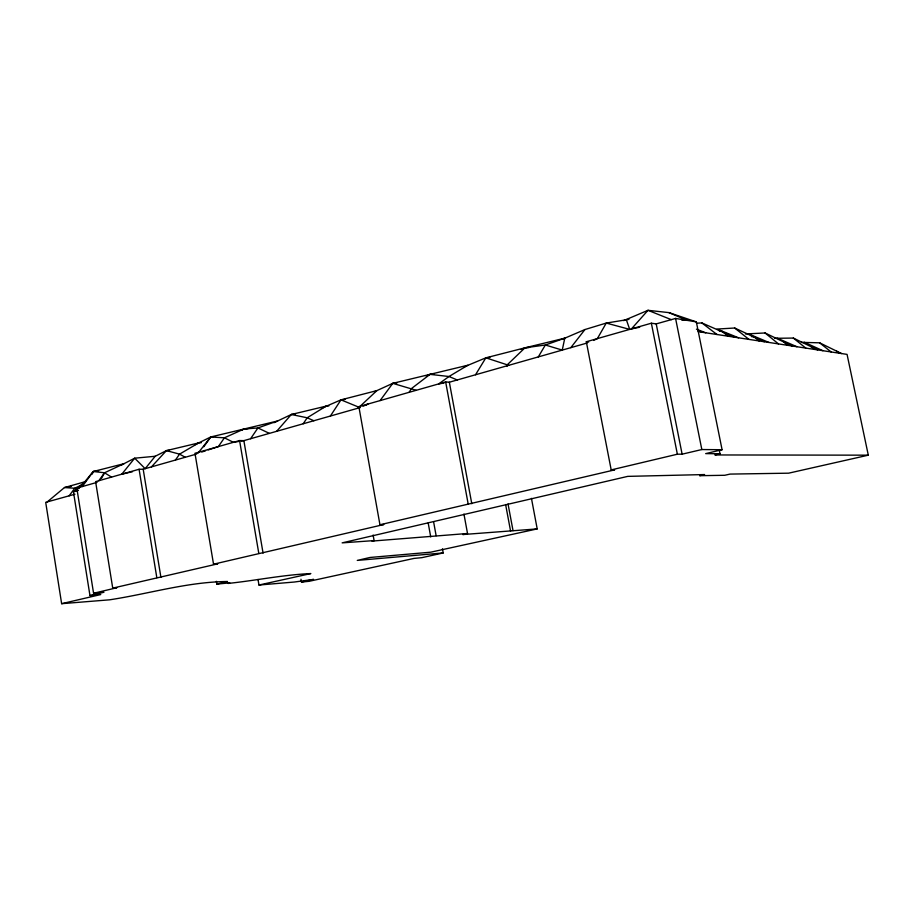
<?xml version="1.0" encoding="UTF-8"?>
<svg xmlns="http://www.w3.org/2000/svg" width="914" height="914" viewBox="0 0 914 914"><rect width="100%" height="100%" fill="white"/><g stroke="black" fill="none" stroke-linecap="round" stroke-linejoin="round"><path stroke-width="1.37" d="M521.22 349.456L524.956 347.823L564.783 338.18L562.247 350.096L545.338 345.001L524.956 347.823L485.86 357.831L464.141 366.88M92.337 474.023L93.262 471.51L123.984 463.695L104.539 472.778L98.758 480.741M101.545 478.285L104.539 472.778L111.542 477.108M538.3 356.906L545.338 345.001L564.783 338.18M475.52 374.763L485.86 357.831L489.938 357.465M409.106 392.323L411.506 388.53L430.026 374.363L434.127 374.066M330.377 416.041L340.991 399.852L376.876 390.609L358.128 408.147L358.939 408.078L359.933 407.633L340.991 399.852L321.374 408.352M303.208 423.765L307.184 417.789L326.138 406.136L328.857 405.919M250.585 438.731L257.931 427.935L277.65 420.966L210.746 436.972L195.093 444.672M175.397 460.073L179.555 454.144L198.624 442.936L201.331 442.696M203.799 446.775L210.746 436.972L213.476 436.721M82.283 486.556L93.262 471.51L98.678 470.847M380.098 400.583L392.78 383.343L467.854 365.234L448.991 376.511L438.766 383.869L444.055 383.046M69.144 495.822L74.731 488.247L82.283 484.671M570.804 347.663L584.937 329.543L606.256 323.065L628.958 319.363M197.904 453.298L210.746 436.972L224.41 437.817L233.39 442.319L238.634 441.485M198.624 442.936L166.439 450.613L155.197 456.269L145.166 468.676L134.689 458.188L121.676 464.883M75.359 491.286L84.259 482.398L93.262 471.51L104.539 472.778M276.622 431.328L291.326 414.488L326.138 406.136M151.427 466.894L166.439 450.613L169.159 450.362M74.971 494.2L45.7 502.334L61.638 603.686L100.734 594.557L89.96 595.585L73.44 491.823L84.259 482.398M47.277 501.9L64.46 487.562L85.653 481.564M365.851 405.165L367.908 404.057L363.041 406.239M241.422 430.254L243.958 429.02L248.037 428.666M593.597 340.431L597.368 338.603L606.256 323.065L629.7 329.394L626.273 319.512M274.029 422.679L291.326 414.488L295.428 414.145M374.306 391.786L392.78 383.343L396.904 383.046M426.187 376.077L430.026 374.363L448.991 376.511L457.251 379.961M562.19 339.3L584.937 329.543M623.645 320.62L648.003 310.314L668.957 312.622L696.331 321.888L722.083 449.722L705.677 453.618L720.026 453.755L719.192 449.585M201.743 452.042L205.57 450.785M208.129 449.951L218.355 446.603L224.41 437.817L243.958 429.02L257.931 427.935L269.402 433.385M587.119 343.024L449.345 382.212L445.655 381.915L358.859 406.639L379.95 524.773L614.631 469.887L611.192 469.91L586.32 341.756L651.362 323.213L656.218 323.899L675.583 318.438L696.331 321.888M360.025 407.61L243.867 440.639L239.571 440.559L194.968 453.275L213.533 564.189L217.715 563.858L112.73 588.125L95.604 481.644L139.077 469.259L143.19 469.236L196.647 454.029M89.96 595.585L103.945 592.272L93.571 593.255L76.81 488.11L97.067 482.352M73.44 491.823L78.455 490.407M213.533 564.189L383.8 524.545L379.95 524.773M611.192 469.91L677.365 454.212L682.118 454.178L701.826 449.539L722.083 449.722M93.571 593.255L116.855 587.748L112.73 588.125M720.026 453.755L714.874 454.955L868.3 455.172L847.061 354.392L698.09 331.622M373.118 535.033L374.1 540.597L371.964 541.099L467.522 533.49L463.935 514.034M132.496 471.704L121.79 474.183L134.689 458.188L155.197 456.269M216.378 581.304L216.847 584.103L227.46 581.51C187.244 581.91 148.879 593.837 109.566 599.824L61.638 603.686M467.522 533.49L462.792 534.553L537.204 528.909L531.445 498.347M868.3 455.172L788.633 473.178L730.023 474.092L724.768 475.28L699.61 475.691L704.58 474.56L627.735 476.377L342.144 542.87L374.1 540.597M258.011 579.453L258.959 585.029L310.84 573.569C282.883 574.837 255.646 580.573 227.952 583.44L229.745 582.858L216.847 584.103M537.204 528.909L430.745 552.182L370.033 557.471L357.271 560.408L443.21 552.947L442.456 548.777M443.21 552.947L421.88 557.654L413.985 558.42L309.001 581.327L301.471 582.035L300.98 579.248M301.471 582.035L313.582 579.396L294.285 582.035L258.959 585.029M639.709 327.223L631.448 328.891L648.003 310.314L671.287 319.649M71.441 486.374L64.46 487.562L74.731 488.247L76.81 489.676M241.25 441.062L243.867 440.639L263.072 553.141M340.991 399.852L345.081 399.407M507.419 365.874L506.55 365.943L507.224 364.823L524.956 347.823L529.023 347.571M801.304 342.373L819.618 342.807L841.588 353.558M774.524 338.306L793.341 338.066L817.664 349.902M745.424 333.953L765.064 332.97L791.981 345.972M764.31 341.745L734.673 328.012L717.01 329.063L738.592 337.814M696.502 323.213L701.838 322.916L734.433 337.175M76.81 488.11L79.415 488.065M681.867 320.129L687.157 320.368L668.957 312.622M719.398 331.176L722.106 331.314L727.932 336.181M751.388 336.592L754.073 336.832L759.054 340.945M586.32 341.756L588.662 342.087M291.326 414.488L307.184 417.789L313.856 420.737M166.439 450.613L179.555 454.144L185.279 457.263M392.78 383.343L416.213 390.301M485.86 357.831L508.732 365.314M696.422 329.154L705.711 332.787M748.269 333.77L768.891 342.442M777.208 338.134L796.917 346.726M804.103 342.179L822.897 350.702M698.41 330.502L702.066 332.228M701.838 322.916L716.976 334.501M836.527 351.079L839.189 353.192M819.618 342.807L831.146 351.959M734.673 328.012L748.966 339.402M811.038 346.669L814.443 349.411M793.341 338.066L805.794 348.085M783.629 341.939L787.811 345.332M765.064 332.97L778.477 343.904M675.583 318.438L701.826 449.539M656.218 323.899L682.118 454.178M651.362 323.213L677.365 454.212M508.035 503.957L513.028 530.623M505.613 504.528L510.595 531.16M449.345 382.212L471.784 503.717M445.655 381.915L468.151 503.865M433.59 521.768L436.127 535.695M428.198 523.025L430.723 536.929M239.571 440.559L258.811 553.45M143.19 469.236L160.91 577.317M139.077 469.259L156.82 577.671"/></g></svg>
